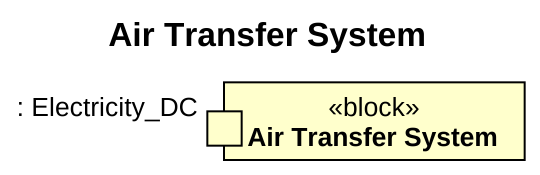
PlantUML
@startuml
title Air Transfer System
rectangle "Air Transfer System" as Air_Transfer_System <<block>> {
  port ": Electricity_DC" as Electricity_DC #FFFFCC
}
@enduml
